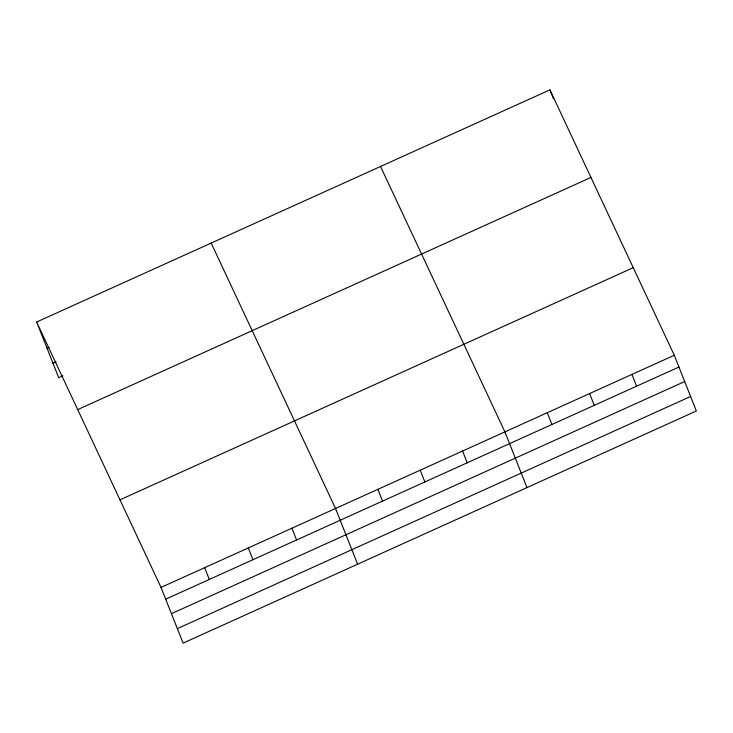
<?xml version="1.0" encoding="UTF-8"?>
<svg xmlns="http://www.w3.org/2000/svg" width="733" height="733" viewBox="0 0 733 733"><rect width="100%" height="100%" fill="white"/><g stroke="black" fill="none" stroke-linecap="round" stroke-linejoin="round"><path stroke-width="1.1" d="M36.65 322.016L549.915 89.866L674.287 355.267L696.35 410.984L183.085 643.134L161.031 587.417L36.65 322.016L58.713 377.733L62.864 375.855M47.049 348.285L49.129 347.35M52.968 363.229L56.084 361.827M77.698 409.6L590.954 177.45M119.983 499.833L633.248 267.682M161.031 587.417L674.287 355.267M165.685 599.182L678.95 367.031M171.43 613.686L684.686 381.536M177.349 628.63L690.605 396.48M380.537 166.473L504.909 431.874L526.972 487.592M211.159 243.081L335.54 508.482L357.594 564.199M549.915 89.866L553.406 98.689M631.947 374.416L636.601 386.181M589.598 393.566L594.261 405.331M547.258 412.725L551.912 424.489M462.569 451.024L467.223 462.789M420.229 470.183L424.883 481.947M377.88 489.332L382.544 501.097M291.908 528.218L296.572 539.983M248.285 547.954L252.94 559.719M204.654 567.681L209.317 579.446"/></g></svg>
